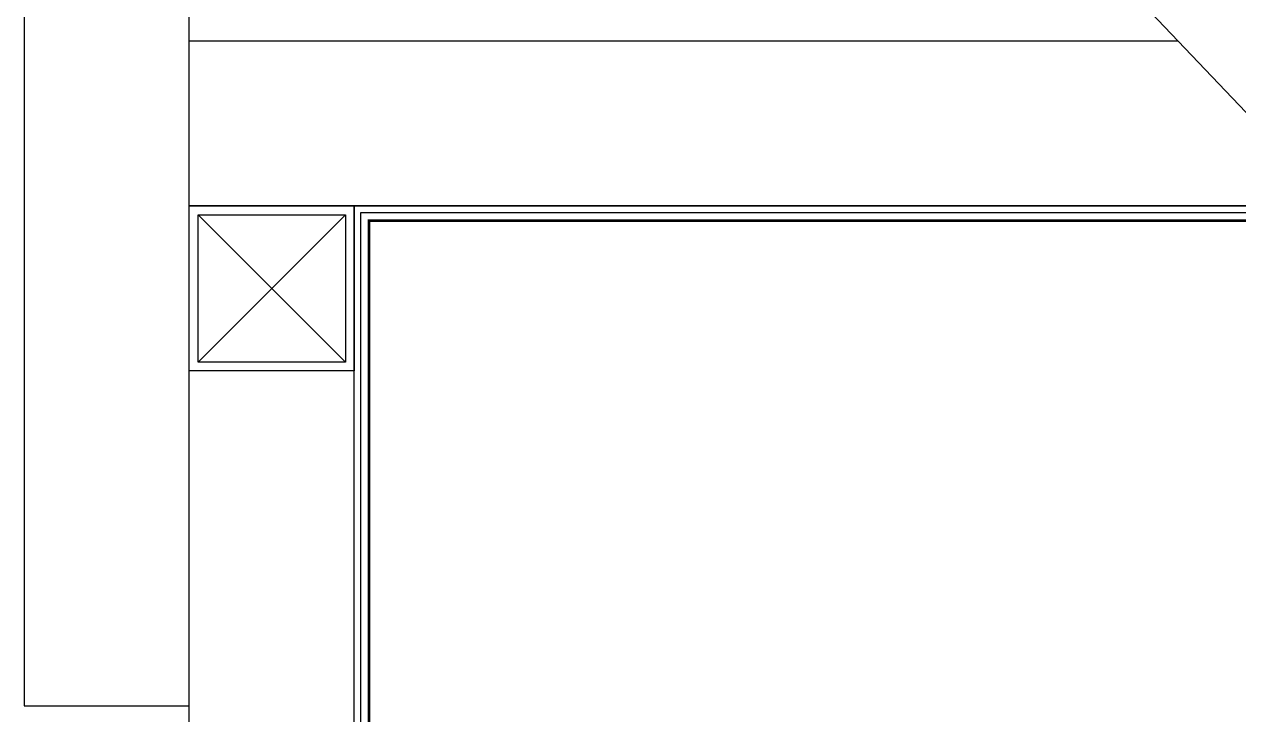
# Model space of a CAD drawing. Header units: millimetres. Extents: x -223175 to 287756, y -120611 to 352956.
# Drawn here: x 258647.4 to 258868.3, y 86306.4 to 86431.9 of the extents above; entities that cross this region are included whole.
import ezdxf

# ---------------------------------------------------------------- set-up
doc = ezdxf.new("R2010")
doc.units = ezdxf.units.MM
doc.header["$LTSCALE"] = 50
doc.linetypes.add('DASHED2', pattern=[0.375, 0.25, -0.125])
doc.layers.add('DETAIL', color=7, linetype='Continuous')
doc.layers.add('I-DIM', color=255, linetype='Continuous')

# ---------------------------------------------------------------- blocks, each defined once
blk = doc.blocks.new('30X30')
at = {"layer": 'DETAIL', "color": 1}
for p, q in [((13.4, 13.4), (-13.4, -13.4)), ((-13.4, 13.4), (13.4, -13.4))]:
    blk.add_line(p, q, dxfattribs=at)
at = {"layer": 'DETAIL', "color": 4}
blk.add_lwpolyline([(15, -15), (-15, -15), (-15, 15), (15, 15)], close=True, dxfattribs=at)
at = {"layer": 'DETAIL', "color": 5}
blk.add_lwpolyline([(13.4, -13.4), (-13.4, -13.4), (-13.4, 13.4), (13.4, 13.4)], close=True, dxfattribs=at)

msp = doc.modelspace()

# ---------------------------------------------------------------- linework, layer by layer
at = {"layer": 'DETAIL', "color": 5}
for p, q in [((258677.4006, 86247.6692), (258677.4006, 86368.8692)), ((258707.4006, 86246.4692), (258707.4006, 86368.8692))]:
    msp.add_line(p, q, dxfattribs=at)
for points in [[(258647.4006, 86806.3049), (258647.4006, 86307.9924), (258677.4006, 86307.9924), (258677.4006, 86806.3049)], [(258677.4006, 86660.9413), (258902.3784, 86424.994), (258880.6665, 86404.2915), (258677.4006, 86617.4682)], [(259057.4006, 86398.8692), (258677.4006, 86398.8692), (258677.4006, 86428.8692), (258857.2314, 86428.8692)]]:
    msp.add_lwpolyline(points, dxfattribs=at)
at = {"layer": 'DETAIL', "color": 3}
for points in [[(258848.6006, 86246.4692), (258707.4006, 86246.4692), (258707.4006, 86398.8692), (259057.4006, 86398.8692), (259057.4006, 86428.8692)], [(258848.6006, 86247.6692), (258708.6006, 86247.6692), (258708.6006, 86397.6692), (259058.6006, 86397.6692), (259058.6006, 86428.8692)]]:
    msp.add_lwpolyline(points, dxfattribs=at)
at = {"layer": 'I-DIM', "color": 252, "linetype": 'DASHED2', "ltscale": 35, "const_width": 0.5}
msp.add_lwpolyline([(259058.6006, 86396.1692), (258710.1006, 86396.1692), (258710.1006, 86267.6692)], dxfattribs=at)

# ---------------------------------------------------------------- block references
at = {"layer": 'DETAIL'}
msp.add_blockref('30X30', (258692.4006, 86383.8692), dxfattribs=at)

doc.saveas('drawing.dxf')
